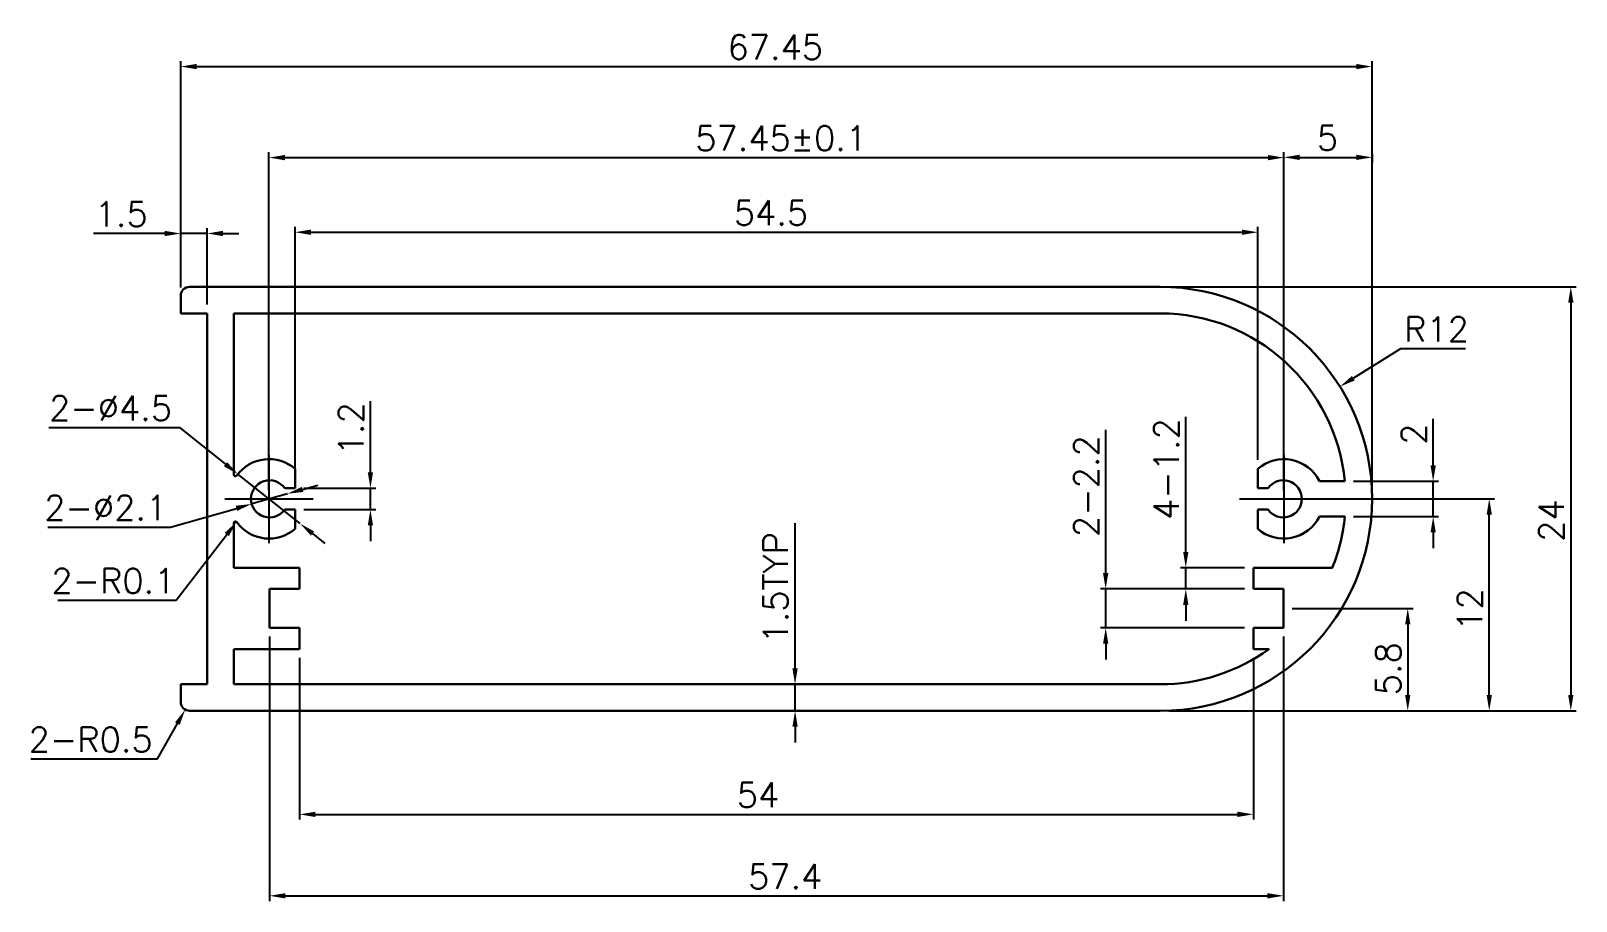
# Model space of a CAD drawing. Header units: millimetres. Extents: x 216.6 to 304.1, y 265.1 to 314.4.
import ezdxf

# ---------------------------------------------------------------- set-up
doc = ezdxf.new("R2010")
doc.units = ezdxf.units.MM
doc.header["$LTSCALE"] = 0.5
doc.linetypes.add('CENTER', pattern=[50.8, 31.75, -6.35, 6.35, -6.35])
doc.layers.get('0').update_dxf_attribs({"lineweight": 25})
doc.layers.add('中心线', color=1, linetype='CENTER')
doc.layers.add('图层1', color=7, linetype='Continuous', lineweight=20)
doc.styles.get("Standard").update_dxf_attribs({"font": 'txt.shx'})
doc.dimstyles.new('比例2-1', dxfattribs={"dimtxt": 1.4, "dimasz": 0.9, "dimexe": 0.3, "dimexo": 0.5, "dimgap": 0.4, "dimtad": 1, "dimdsep": 46, "dimtxsty": 'Standard', "dimcen": 0, "dimclrd": 5, "dimclre": 5, "dimadec": 3, "dimazin": 2, "dimtfac": 1, "dimtmove": 0, "dimatfit": 3, "dimfxl": 0, "dimarcsym": 0})
doc.dimstyles.new('比例2-1$3', dxfattribs={"dimtxt": 1.4, "dimasz": 0.9, "dimexe": 0.3, "dimexo": 0.5, "dimgap": 0.4, "dimtad": 1, "dimtih": 1, "dimtoh": 1, "dimdsep": 46, "dimtxsty": 'Standard', "dimcen": 0, "dimclrd": 5, "dimclre": 5, "dimadec": 3, "dimazin": 2, "dimtfac": 1, "dimtmove": 0, "dimatfit": 3, "dimfxl": 0, "dimarcsym": 0})
doc.dimstyles.new('比例2-1$4', dxfattribs={"dimtxt": 1.4, "dimasz": 0.9, "dimexe": 0.3, "dimexo": 0.5, "dimgap": 0.4, "dimtad": 1, "dimtih": 1, "dimtoh": 1, "dimdsep": 46, "dimtxsty": 'Standard', "dimcen": 0, "dimclrd": 5, "dimclre": 5, "dimadec": 3, "dimazin": 2, "dimtfac": 1, "dimtofl": 0, "dimtmove": 0, "dimatfit": 3, "dimfxl": 0, "dimarcsym": 0})

# ---------------------------------------------------------------- blocks, each defined once
blk = doc.blocks.new('*D11')
at = {"layer": 'Defpoints', "color": 0, "lineweight": 30}
for p in [(225.349, 275.925), (225.593, 276.361)]:
    blk.add_point(p, dxfattribs=at)
at = {"layer": '图层1', "color": 5, "lineweight": -2}
for p, q in [((223.782, 273.135), (224.908, 275.14)), ((216.615, 273.135), (223.782, 273.135))]:
    blk.add_line(p, q, dxfattribs=at)
at = {"layer": '图层1', "color": 5, "lineweight": 30}
blk.add_solid([(224.777, 275.213), (225.039, 275.067), (225.349, 275.925)], dxfattribs=at)
at = {"layer": '图层1', "color": 0, "insert": (219.998, 274.235), "char_height": 1.4, "attachment_point": 5}
blk.add_mtext('2-R0.5', dxfattribs=at)
blk = doc.blocks.new('*D12')
at = {"layer": 'Defpoints', "color": 0, "lineweight": 30}
for p in [(292.538, 312.335), (225.093, 299.332), (292.538, 287.861)]:
    blk.add_point(p, dxfattribs=at)
at = {"layer": '图层1', "color": 5, "lineweight": -2}
for p, q in [((225.093, 299.832), (225.093, 312.635)), ((225.993, 312.335), (291.638, 312.335)), ((292.538, 288.361), (292.538, 312.635))]:
    blk.add_line(p, q, dxfattribs=at)
at = {"layer": '图层1', "color": 5, "lineweight": 30}
for points in [[(225.993, 312.485), (225.993, 312.185), (225.093, 312.335)], [(291.638, 312.485), (291.638, 312.185), (292.538, 312.335)]]:
    blk.add_solid(points, dxfattribs=at)
at = {"layer": '图层1', "color": 0, "insert": (258.754, 313.435), "char_height": 1.4, "attachment_point": 5}
blk.add_mtext('67.45', dxfattribs=at)
blk = doc.blocks.new('*D5')
at = {"layer": 'Defpoints', "color": 0, "lineweight": 30}
for p in [(287.516, 281.661), (281.163, 275.861), (294.556, 275.861)]:
    blk.add_point(p, dxfattribs=at)
at = {"layer": '图层1', "color": 5, "lineweight": -2}
for p, q in [((288.016, 281.661), (294.856, 281.661)), ((294.556, 280.761), (294.556, 276.761)), ((281.663, 275.861), (294.856, 275.861))]:
    blk.add_line(p, q, dxfattribs=at)
at = {"layer": '图层1', "color": 5, "lineweight": 30}
for points in [[(294.406, 280.761), (294.706, 280.761), (294.556, 281.661)], [(294.406, 276.761), (294.706, 276.761), (294.556, 275.861)]]:
    blk.add_solid(points, dxfattribs=at)
at = {"layer": '图层1', "color": 0, "insert": (293.456, 278.243), "char_height": 1.4, "attachment_point": 5, "rotation": 90}
blk.add_mtext('5.8', dxfattribs=at)
blk = doc.blocks.new('*D13')
at = {"layer": 'Defpoints', "color": 0, "lineweight": 30}
for p in [(230.116, 280.561), (287.516, 280.561), (287.516, 265.389)]:
    blk.add_point(p, dxfattribs=at)
at = {"layer": '图层1', "color": 5, "lineweight": -2}
for p, q in [((230.116, 280.061), (230.116, 265.089)), ((287.516, 280.061), (287.516, 265.089)), ((231.016, 265.389), (286.616, 265.389))]:
    blk.add_line(p, q, dxfattribs=at)
at = {"layer": '图层1', "color": 5, "lineweight": 30}
for points in [[(231.016, 265.539), (231.016, 265.239), (230.116, 265.389)], [(286.616, 265.539), (286.616, 265.239), (287.516, 265.389)]]:
    blk.add_solid(points, dxfattribs=at)
at = {"layer": '图层1', "color": 0, "insert": (259.314, 266.489), "char_height": 1.4, "attachment_point": 5}
blk.add_mtext('57.4', dxfattribs=at)
blk = doc.blocks.new('*D6')
at = {"layer": 'Defpoints', "color": 0, "lineweight": 30}
for p in [(287.538, 307.179), (230.093, 287.861), (287.538, 287.861)]:
    blk.add_point(p, dxfattribs=at)
at = {"layer": '图层1', "color": 5, "lineweight": -2}
for p, q in [((230.093, 288.361), (230.093, 307.479)), ((230.993, 307.179), (286.638, 307.179)), ((287.538, 288.361), (287.538, 307.479))]:
    blk.add_line(p, q, dxfattribs=at)
at = {"layer": '图层1', "color": 5, "lineweight": 30}
for points in [[(230.993, 307.329), (230.993, 307.029), (230.093, 307.179)], [(286.638, 307.329), (286.638, 307.029), (287.538, 307.179)]]:
    blk.add_solid(points, dxfattribs=at)
at = {"layer": '图层1', "color": 0, "insert": (259.089, 308.279), "char_height": 1.4, "attachment_point": 5}
blk.add_mtext('57.45±0.1', dxfattribs=at)
blk = doc.blocks.new('*D7')
at = {"layer": 'Defpoints', "color": 0, "lineweight": 30}
for p in [(231.816, 279.361), (285.816, 279.361), (285.816, 270)]:
    blk.add_point(p, dxfattribs=at)
at = {"layer": '图层1', "color": 5, "lineweight": -2}
for p, q in [((231.816, 278.861), (231.816, 269.7)), ((285.816, 278.861), (285.816, 269.7)), ((232.716, 270), (284.916, 270))]:
    blk.add_line(p, q, dxfattribs=at)
at = {"layer": '图层1', "color": 5, "lineweight": 30}
for points in [[(232.716, 270.15), (232.716, 269.85), (231.816, 270)], [(284.916, 270.15), (284.916, 269.85), (285.816, 270)]]:
    blk.add_solid(points, dxfattribs=at)
at = {"layer": '图层1', "color": 0, "insert": (257.775, 271.1), "char_height": 1.4, "attachment_point": 5}
blk.add_mtext('54', dxfattribs=at)
blk = doc.blocks.new('*D8')
at = {"layer": 'Defpoints', "color": 0, "lineweight": 30}
for p in [(225.093, 302.885), (225.093, 299.861), (226.593, 298.361)]:
    blk.add_point(p, dxfattribs=at)
at = {"layer": '图层1', "color": 5, "lineweight": -2}
for p, q in [((224.193, 302.885), (220.16, 302.885)), ((225.093, 300.361), (225.093, 303.185)), ((226.593, 302.885), (225.093, 302.885)), ((226.593, 298.861), (226.593, 303.185)), ((227.493, 302.885), (228.393, 302.885))]:
    blk.add_line(p, q, dxfattribs=at)
at = {"layer": '图层1', "color": 5, "lineweight": 30}
for points in [[(224.193, 303.035), (224.193, 302.735), (225.093, 302.885)], [(227.493, 303.035), (227.493, 302.735), (226.593, 302.885)]]:
    blk.add_solid(points, dxfattribs=at)
at = {"layer": '图层1', "color": 0, "insert": (221.727, 303.985), "char_height": 1.4, "attachment_point": 5}
blk.add_mtext('1.5', dxfattribs=at)
blk = doc.blocks.new('*D9')
at = {"layer": 'Defpoints', "color": 0, "lineweight": 30}
for p in [(231.566, 288.461), (235.834, 288.461), (231.566, 287.261)]:
    blk.add_point(p, dxfattribs=at)
at = {"layer": '图层1', "color": 5, "lineweight": -2}
for p, q in [((235.834, 289.361), (235.834, 293.394)), ((232.066, 288.461), (236.134, 288.461)), ((235.834, 287.261), (235.834, 288.461)), ((232.066, 287.261), (236.134, 287.261)), ((235.834, 286.361), (235.834, 285.461))]:
    blk.add_line(p, q, dxfattribs=at)
at = {"layer": '图层1', "color": 5, "lineweight": 30}
for points in [[(235.684, 289.361), (235.984, 289.361), (235.834, 288.461)], [(235.684, 286.361), (235.984, 286.361), (235.834, 287.261)]]:
    blk.add_solid(points, dxfattribs=at)
at = {"layer": '图层1', "color": 0, "insert": (234.734, 291.827), "char_height": 1.4, "attachment_point": 5, "rotation": 90}
blk.add_mtext('1.2', dxfattribs=at)
blk = doc.blocks.new('*D3')
at = {"layer": 'Defpoints', "color": 0, "lineweight": 30}
for p in [(292.538, 307.877), (292.538, 307.194), (287.538, 304.441)]:
    blk.add_point(p, dxfattribs=at)
at = {"layer": '图层1', "color": 5, "lineweight": -2}
for p, q in [((287.538, 304.941), (287.538, 307.494)), ((288.438, 307.194), (291.638, 307.194)), ((292.538, 307.377), (292.538, 306.894))]:
    blk.add_line(p, q, dxfattribs=at)
at = {"layer": '图层1', "color": 5, "lineweight": 30}
for points in [[(288.438, 307.344), (288.438, 307.044), (287.538, 307.194)], [(291.638, 307.344), (291.638, 307.044), (292.538, 307.194)]]:
    blk.add_solid(points, dxfattribs=at)
at = {"layer": '图层1', "color": 0, "insert": (290.014, 308.294), "char_height": 1.4, "attachment_point": 5}
blk.add_mtext('5', dxfattribs=at)
blk = doc.blocks.new('*D4')
at = {"layer": 'Defpoints', "color": 0, "lineweight": 30}
for p in [(287.538, 287.861), (299.171, 287.861), (280.538, 275.861)]:
    blk.add_point(p, dxfattribs=at)
at = {"layer": '图层1', "color": 5, "lineweight": -2}
for p, q in [((288.038, 287.861), (299.471, 287.861)), ((299.171, 276.761), (299.171, 286.961)), ((281.038, 275.861), (299.471, 275.861))]:
    blk.add_line(p, q, dxfattribs=at)
at = {"layer": '图层1', "color": 5, "lineweight": 30}
for points in [[(299.021, 286.961), (299.321, 286.961), (299.171, 287.861)], [(299.021, 276.761), (299.321, 276.761), (299.171, 275.861)]]:
    blk.add_solid(points, dxfattribs=at)
at = {"layer": '图层1', "color": 0, "insert": (298.071, 281.596), "char_height": 1.4, "attachment_point": 5, "rotation": 90}
blk.add_mtext('12', dxfattribs=at)
blk = doc.blocks.new('*D10')
at = {"layer": 'Defpoints', "color": 0, "lineweight": 30}
for p in [(286.066, 302.955), (286.066, 289.562), (231.566, 289.011)]:
    blk.add_point(p, dxfattribs=at)
at = {"layer": '图层1', "color": 5, "lineweight": -2}
for p, q in [((231.566, 289.511), (231.566, 303.255)), ((232.466, 302.955), (285.166, 302.955)), ((286.066, 290.062), (286.066, 303.255))]:
    blk.add_line(p, q, dxfattribs=at)
at = {"layer": '图层1', "color": 5, "lineweight": 30}
for points in [[(232.466, 303.105), (232.466, 302.805), (231.566, 302.955)], [(285.166, 303.105), (285.166, 302.805), (286.066, 302.955)]]:
    blk.add_solid(points, dxfattribs=at)
at = {"layer": '图层1', "color": 0, "insert": (258.513, 304.055), "char_height": 1.4, "attachment_point": 5}
blk.add_mtext('54.5', dxfattribs=at)
blk = doc.blocks.new('*D14')
at = {"layer": 'Defpoints', "color": 0, "lineweight": 30}
for p in [(228.333, 289.262), (231.853, 286.459)]:
    blk.add_point(p, dxfattribs=at)
at = {"layer": '图层1', "color": 5, "lineweight": -2}
for p, q in [((217.625, 291.897), (225.025, 291.897)), ((225.025, 291.897), (227.629, 289.823)), ((231.853, 286.459), (228.333, 289.262)), ((232.558, 285.898), (233.262, 285.338))]:
    blk.add_line(p, q, dxfattribs=at)
at = {"layer": '图层1', "color": 5, "lineweight": 30}
for points in [[(227.723, 289.94), (227.536, 289.706), (228.333, 289.262)], [(232.651, 286.016), (232.464, 285.781), (231.853, 286.459)]]:
    blk.add_solid(points, dxfattribs=at)
at = {"layer": '图层1', "color": 0, "lineweight": 30, "insert": (221.125, 292.997), "char_height": 1.4, "attachment_point": 5}
blk.add_mtext('2-∅4.5', dxfattribs=at)
blk = doc.blocks.new('*D15')
at = {"layer": 'Defpoints', "color": 0, "lineweight": 30}
for p in [(231.131, 288.149), (229.112, 287.572)]:
    blk.add_point(p, dxfattribs=at)
at = {"layer": '图层1', "color": 5, "lineweight": -2}
for p, q in [((231.131, 288.149), (229.112, 287.572)), ((231.996, 288.397), (232.861, 288.644)), ((224.515, 286.257), (228.246, 287.324)), ((217.582, 286.257), (224.515, 286.257))]:
    blk.add_line(p, q, dxfattribs=at)
at = {"layer": '图层1', "color": 5, "lineweight": 30}
for points in [[(231.955, 288.541), (232.037, 288.253), (231.131, 288.149)], [(228.205, 287.469), (228.288, 287.18), (229.112, 287.572)]]:
    blk.add_solid(points, dxfattribs=at)
at = {"layer": '图层1', "color": 0, "lineweight": 30, "insert": (220.849, 287.357), "char_height": 1.4, "attachment_point": 5}
blk.add_mtext('2-∅2.1', dxfattribs=at)
blk = doc.blocks.new('*D16')
at = {"layer": 'Defpoints', "color": 0, "lineweight": 30}
for p in [(259.873, 277.361), (268.539, 277.361), (268.837, 275.861)]:
    blk.add_point(p, dxfattribs=at)
at = {"layer": '图层1', "color": 5, "lineweight": -2}
for p, q in [((259.873, 278.261), (259.873, 286.494)), ((268.039, 277.361), (259.573, 277.361)), ((259.873, 275.861), (259.873, 277.361)), ((268.337, 275.861), (259.573, 275.861)), ((259.873, 274.961), (259.873, 274.061))]:
    blk.add_line(p, q, dxfattribs=at)
at = {"layer": '图层1', "color": 5, "lineweight": 30}
for points in [[(259.723, 278.261), (260.023, 278.261), (259.873, 277.361)], [(259.723, 274.961), (260.023, 274.961), (259.873, 275.861)]]:
    blk.add_solid(points, dxfattribs=at)
at = {"layer": '图层1', "color": 0, "lineweight": 30, "insert": (258.773, 282.827), "char_height": 1.4, "attachment_point": 5, "rotation": 90}
blk.add_mtext('1.5TYP', dxfattribs=at)
blk = doc.blocks.new('*D17')
at = {"layer": 'Defpoints', "color": 0, "lineweight": 30}
for p in [(277.456, 282.761), (285.816, 282.761), (285.816, 280.561)]:
    blk.add_point(p, dxfattribs=at)
at = {"layer": '图层1', "color": 5, "lineweight": -2}
for p, q in [((277.456, 283.661), (277.456, 291.777)), ((285.316, 282.761), (277.156, 282.761)), ((277.456, 280.561), (277.456, 282.761)), ((285.316, 280.561), (277.156, 280.561)), ((277.456, 279.661), (277.456, 278.761))]:
    blk.add_line(p, q, dxfattribs=at)
at = {"layer": '图层1', "color": 5, "lineweight": 30}
for points in [[(277.306, 283.661), (277.606, 283.661), (277.456, 282.761)], [(277.306, 279.661), (277.606, 279.661), (277.456, 280.561)]]:
    blk.add_solid(points, dxfattribs=at)
at = {"layer": '图层1', "color": 0, "lineweight": 30, "insert": (276.356, 288.577), "char_height": 1.4, "attachment_point": 5, "rotation": 90}
blk.add_mtext('2-2.2', dxfattribs=at)
blk = doc.blocks.new('*D18')
at = {"layer": 'Defpoints', "color": 0, "lineweight": 30}
for p in [(281.991, 283.961), (285.816, 283.961), (285.816, 282.761)]:
    blk.add_point(p, dxfattribs=at)
at = {"layer": '图层1', "color": 5, "lineweight": -2}
for p, q in [((281.991, 284.861), (281.991, 292.511)), ((285.316, 283.961), (281.691, 283.961)), ((281.991, 282.761), (281.991, 283.961)), ((285.316, 282.761), (281.691, 282.761)), ((281.991, 281.861), (281.991, 280.961))]:
    blk.add_line(p, q, dxfattribs=at)
at = {"layer": '图层1', "color": 5, "lineweight": 30}
for points in [[(281.841, 284.861), (282.141, 284.861), (281.991, 283.961)], [(281.841, 281.861), (282.141, 281.861), (281.991, 282.761)]]:
    blk.add_solid(points, dxfattribs=at)
at = {"layer": '图层1', "color": 0, "lineweight": 30, "insert": (280.891, 289.544), "char_height": 1.4, "attachment_point": 5, "rotation": 90}
blk.add_mtext('4-1.2', dxfattribs=at)
blk = doc.blocks.new('*D19')
at = {"layer": 'Defpoints', "color": 0, "lineweight": 30}
for p in [(290.717, 294.216), (280.538, 287.861)]:
    blk.add_point(p, dxfattribs=at)
at = {"layer": '图层1', "color": 5, "lineweight": -2}
for p, q in [((294.154, 296.363), (291.48, 294.693)), ((297.821, 296.363), (294.154, 296.363))]:
    blk.add_line(p, q, dxfattribs=at)
at = {"layer": '图层1', "color": 5, "lineweight": 30}
blk.add_solid([(291.401, 294.82), (291.56, 294.566), (290.717, 294.216)], dxfattribs=at)
at = {"layer": '图层1', "color": 0, "lineweight": 30, "insert": (296.188, 297.463), "char_height": 1.4, "attachment_point": 5}
blk.add_mtext('R12', dxfattribs=at)
blk = doc.blocks.new('*D20')
at = {"layer": 'Defpoints', "color": 0, "lineweight": 30}
for p in [(280.538, 299.861), (280.538, 275.861), (303.786, 275.861)]:
    blk.add_point(p, dxfattribs=at)
at = {"layer": '图层1', "color": 5, "lineweight": -2}
for p, q in [((281.038, 299.861), (304.086, 299.861)), ((303.786, 298.961), (303.786, 276.761)), ((281.038, 275.861), (304.086, 275.861))]:
    blk.add_line(p, q, dxfattribs=at)
at = {"layer": '图层1', "color": 5, "lineweight": 30}
for points in [[(303.636, 298.961), (303.936, 298.961), (303.786, 299.861)], [(303.636, 276.761), (303.936, 276.761), (303.786, 275.861)]]:
    blk.add_solid(points, dxfattribs=at)
at = {"layer": '图层1', "color": 0, "lineweight": 30, "insert": (302.686, 286.626), "char_height": 1.4, "attachment_point": 5, "rotation": 90}
blk.add_mtext('24', dxfattribs=at)
blk = doc.blocks.new('*D21')
at = {"layer": 'Defpoints', "color": 0, "lineweight": 30}
for p in [(290.991, 288.861), (290.991, 286.861), (295.995, 286.861)]:
    blk.add_point(p, dxfattribs=at)
at = {"layer": '图层1', "color": 5, "lineweight": -2}
for p, q in [((295.995, 289.761), (295.995, 292.394)), ((291.491, 288.861), (296.295, 288.861)), ((295.995, 286.861), (295.995, 288.861)), ((291.491, 286.861), (296.295, 286.861)), ((295.995, 285.961), (295.995, 285.061))]:
    blk.add_line(p, q, dxfattribs=at)
at = {"layer": '图层1', "color": 5, "lineweight": 30}
for points in [[(295.845, 289.761), (296.145, 289.761), (295.995, 288.861)], [(295.845, 285.961), (296.145, 285.961), (295.995, 286.861)]]:
    blk.add_solid(points, dxfattribs=at)
at = {"layer": '图层1', "color": 0, "lineweight": 30, "insert": (294.895, 291.527), "char_height": 1.4, "attachment_point": 5, "rotation": 90}
blk.add_mtext('2', dxfattribs=at)
blk = doc.blocks.new('*D22')
at = {"layer": 'Defpoints', "color": 0, "lineweight": 30}
for p in [(228.193, 286.478), (228.254, 286.557)]:
    blk.add_point(p, dxfattribs=at)
at = {"layer": '图层1', "color": 5, "lineweight": -2}
for p, q in [((224.834, 282.118), (227.705, 285.844)), ((218.134, 282.118), (224.834, 282.118))]:
    blk.add_line(p, q, dxfattribs=at)
at = {"layer": '图层1', "color": 5, "lineweight": 30}
blk.add_solid([(227.586, 285.936), (227.824, 285.752), (228.254, 286.557)], dxfattribs=at)
at = {"layer": '图层1', "color": 0, "lineweight": 30, "insert": (221.284, 283.218), "char_height": 1.4, "attachment_point": 5}
blk.add_mtext('2-R0.1', dxfattribs=at)

msp = doc.modelspace()

# ---------------------------------------------------------------- linework, layer by layer
at = {"lineweight": 30}
for p, q in [((225.093, 298.361), (225.093, 299.361)), ((225.593, 299.861), (280.538, 299.861)), ((225.093, 298.361), (226.593, 298.361)), ((226.593, 298.361), (226.593, 277.361)), ((228.093, 298.361), (228.093, 289.244)), ((228.093, 298.361), (280.538, 298.361)), ((231.566, 288.461), (231.566, 289.562)), ((286.066, 288.461), (286.066, 289.562)), ((289.554, 288.861), (290.991, 288.861)), ((230.983, 288.461), (231.566, 288.461)), ((286.649, 288.461), (286.066, 288.461)), ((230.983, 287.261), (231.566, 287.261)), ((231.566, 286.159), (231.566, 287.261)), ((286.649, 287.261), (286.066, 287.261)), ((286.066, 286.159), (286.066, 287.261)), ((228.093, 286.478), (228.093, 283.961)), ((289.554, 286.861), (290.991, 286.861)), ((231.816, 283.961), (228.093, 283.961)), ((231.816, 283.961), (231.816, 282.761)), ((285.816, 283.961), (290.287, 283.961)), ((285.816, 283.961), (285.816, 282.761)), ((231.816, 282.761), (230.116, 282.761)), ((230.116, 282.761), (230.116, 280.561)), ((285.816, 282.761), (287.516, 282.761)), ((287.516, 282.761), (287.516, 280.561)), ((230.116, 280.561), (231.816, 280.561)), ((231.816, 280.561), (231.816, 279.361)), ((285.816, 280.561), (285.816, 279.361)), ((287.516, 280.561), (285.816, 280.561)), ((231.816, 279.361), (228.093, 279.361)), ((228.093, 279.361), (228.093, 277.361)), ((285.816, 279.361), (286.703, 279.361)), ((225.093, 277.361), (226.593, 277.361)), ((225.093, 276.361), (225.093, 277.361)), ((228.093, 277.361), (280.538, 277.361)), ((225.593, 275.861), (280.538, 275.861))]:
    msp.add_line(p, q, dxfattribs=at)
for centre, radius, start, end in [((225.593, 299.361), 0.5, 90, 180), ((280.538, 287.861), 12, 270, 90), ((280.538, 287.861), 10.5, 5.46502, 90), ((230.093, 287.861), 2.25, 49.12246, 143.95067), ((287.538, 287.861), 2.25, 26.3878, 130.87754), ((228.193, 289.244), 0.1, 180, 323.95067), ((230.121, 287.861), 1.05, 34.8499, 325.1501), ((287.51, 287.861), 1.05, 214.8499, 145.1501), ((228.193, 286.478), 0.1, 36.04933, 180), ((230.093, 287.861), 2.25, 216.04933, 310.87754), ((287.538, 287.861), 2.25, 229.12246, 333.6122), ((280.538, 287.861), 10.5, 338.19625, 354.53498), ((280.538, 287.861), 10.5, 270, 305.95057), ((225.593, 276.361), 0.5, 180, 270)]:
    msp.add_arc(centre, radius, start, end, dxfattribs=at)
at = {"layer": '中心线', "linetype": 'CENTER'}
for p, q in [((230.093, 290.361), (230.093, 285.361)), ((287.538, 290.361), (287.538, 285.361)), ((227.593, 287.861), (232.593, 287.861)), ((285.038, 287.861), (290.038, 287.861))]:
    msp.add_line(p, q, dxfattribs=at)

# ---------------------------------------------------------------- dimensions: what is measured, and where the dimension line sits
at = {"layer": '图层1'}
for base, p1, p2, picture, middle in [((292.538357452, 312.334710866), (225.093357452, 299.331891243), (292.538357452, 287.860655252), '*D12', (258.75410196, 312.334710866)), ((292.538, 307.194), (287.538, 304.441), (292.538, 307.877), '*D3', (290.014, 307.194)), ((225.093, 302.885), (226.593, 298.361), (225.093, 299.861), '*D8', (221.727, 302.885)), ((286.066, 302.955), (231.566, 289.011), (286.066, 289.562), '*D10', (258.513, 302.955)), ((287.516, 265.389), (230.116, 280.561), (287.516, 280.561), '*D13', (259.314, 265.389)), ((285.816, 270), (231.816, 279.361), (285.816, 279.361), '*D7', (257.775, 270))]:
    dim = msp.add_linear_dim(base=base, p1=p1, p2=p2, dimstyle='比例2-1', dxfattribs=at)
    dim.commit()
    dim.dimension.update_dxf_attribs({"geometry": picture, "text_midpoint": middle, "dimtype": 160})
dim = msp.add_linear_dim(base=(287.538, 307.179), p1=(230.093, 287.861), p2=(287.538, 287.861), text='57.45±0.1', dimstyle='比例2-1', dxfattribs=at)
dim.commit()
dim.dimension.update_dxf_attribs({"geometry": '*D6', "text_midpoint": (259.089, 307.179), "dimtype": 160})
at = {"layer": '图层1', "lineweight": 30}
for base, p1, p2, picture, middle in [((303.786, 275.861), (280.538, 299.861), (280.538, 275.861), '*D20', (303.786, 286.626)), ((295.995, 286.861), (290.991, 288.861), (290.991, 286.861), '*D21', (295.995, 291.527))]:
    dim = msp.add_linear_dim(base=base, p1=p1, p2=p2, angle=90, dimstyle='比例2-1', dxfattribs=at)
    dim.commit()
    dim.dimension.update_dxf_attribs({"geometry": picture, "text_midpoint": middle, "dimtype": 160})
dim = msp.add_radius_dim(center=(280.538, 287.861), mpoint=(290.717, 294.216), dimstyle='比例2-1$4', dxfattribs=at)
dim.commit()
dim.dimension.update_dxf_attribs({"geometry": '*D19', "text_midpoint": (296.188, 296.363), "dimtype": 164})
for p1, p2, picture, middle in [((231.853, 286.459), (228.333, 289.262), '*D14', (221.125, 291.897)), ((231.131, 288.149), (229.112, 287.572), '*D15', (220.849, 286.257))]:
    dim = msp.add_diameter_dim_2p(p1=p1, p2=p2, text='2-<>', dimstyle='比例2-1$3', dxfattribs=at)
    dim.commit()
    dim.dimension.update_dxf_attribs({"geometry": picture, "text_midpoint": middle, "dimtype": 163})
at = {"layer": '图层1'}
for base, p1, p2, picture, middle in [((235.834, 288.461), (231.566, 287.261), (231.566, 288.461), '*D9', (235.834, 291.827)), ((299.171, 287.861), (280.538, 275.861), (287.538, 287.861), '*D4', (299.171, 281.596)), ((294.556, 275.861), (287.516, 281.661), (281.163, 275.861), '*D5', (294.556, 278.243))]:
    dim = msp.add_linear_dim(base=base, p1=p1, p2=p2, angle=270, dimstyle='比例2-1', dxfattribs=at)
    dim.commit()
    dim.dimension.update_dxf_attribs({"geometry": picture, "text_midpoint": middle, "dimtype": 160})
at = {"layer": '图层1', "lineweight": 30}
for base, p1, p2, text, picture, middle in [((281.991, 283.961), (285.816, 282.761), (285.816, 283.961), '4-<>', '*D18', (281.991, 289.544)), ((277.456, 282.761), (285.816, 280.561), (285.816, 282.761), '2-<>', '*D17', (277.456, 288.577)), ((259.873, 277.361), (268.837, 275.861), (268.539, 277.361), '<>TYP', '*D16', (259.873, 282.827))]:
    dim = msp.add_linear_dim(base=base, p1=p1, p2=p2, angle=90, text=text, dimstyle='比例2-1', dxfattribs=at)
    dim.commit()
    dim.dimension.update_dxf_attribs({"geometry": picture, "text_midpoint": middle, "dimtype": 160})
dim = msp.add_radius_dim(center=(228.193, 286.478), mpoint=(228.254, 286.557), text='2-<>', dimstyle='比例2-1$4', override={"dimtmove": 1}, dxfattribs=at)
dim.commit()
dim.dimension.update_dxf_attribs({"geometry": '*D22', "text_midpoint": (224.834, 282.118), "dimtype": 164})
at = {"layer": '图层1'}
dim = msp.add_radius_dim(center=(225.593, 276.361), mpoint=(225.349, 275.925), text='2-<>', dimstyle='比例2-1$4', dxfattribs=at)
dim.commit()
dim.dimension.update_dxf_attribs({"geometry": '*D11', "text_midpoint": (219.998, 273.135)})

doc.saveas('drawing.dxf')
